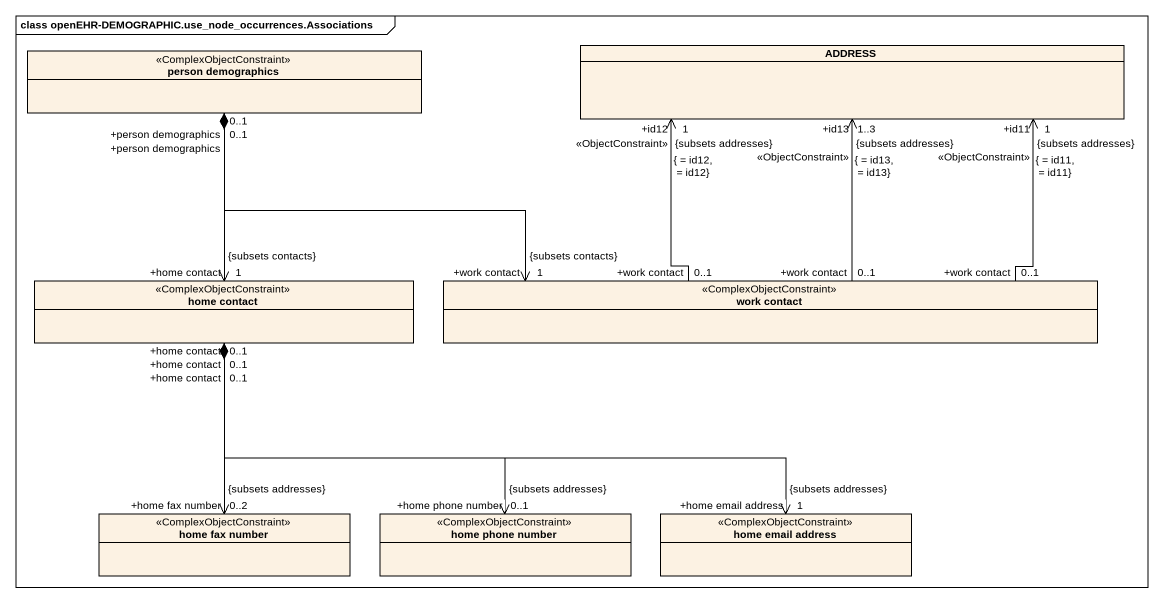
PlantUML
@startuml
mainframe class openEHR-DEMOGRAPHIC.use_node_occurrences.Associations
hide circle
hide empty members
class "person demographics" as person_demographics <<ComplexObjectConstraint>>
class ADDRESS
class "home contact" as home_contact <<ComplexObjectConstraint>>
class "work contact" as work_contact <<ComplexObjectConstraint>>
class "home fax number" as home_fax_number <<ComplexObjectConstraint>>
class "home phone number" as home_phone_number <<ComplexObjectConstraint>>
class "home email address" as home_email_address <<ComplexObjectConstraint>>
person_demographics "+person demographics\n0..1" *--> "+home contact\n1\n{subsets contacts}" home_contact
person_demographics "+person demographics\n0..1" *-right-> "+work contact\n1\n{subsets contacts}" work_contact
home_contact "+home contact\n0..1" *--> "+home fax number\n0..2\n{subsets addresses}" home_fax_number
home_contact "+home contact\n0..1" *--> "+home phone number\n0..1\n{subsets addresses}" home_phone_number
home_contact "+home contact\n0..1" *-right-> "+home email address\n1\n{subsets addresses}" home_email_address
work_contact "+work contact\n0..1" -up-> "+id12\n<<ObjectConstraint>>\n1\n{ = id12, = id12}\n{subsets addresses}" ADDRESS
work_contact "+work contact\n0..1" -up-> "+id13\n<<ObjectConstraint>>\n1..3\n{ = id13, = id13}\n{subsets addresses}" ADDRESS
work_contact "+work contact\n0..1" -up-> "+id11\n<<ObjectConstraint>>\n1\n{ = id11, = id11}\n{subsets addresses}" ADDRESS
@enduml
